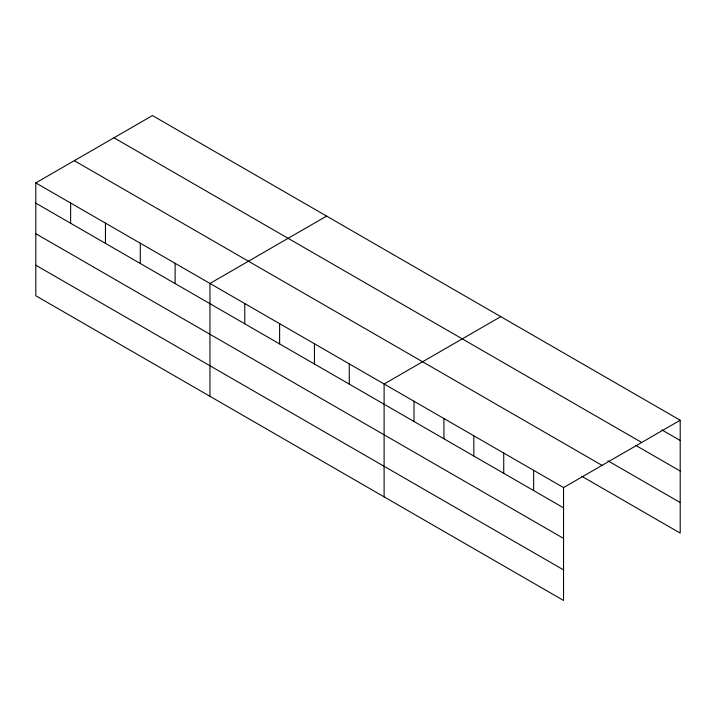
<?xml version="1.0" encoding="UTF-8"?>
<svg xmlns="http://www.w3.org/2000/svg" width="716" height="716" viewBox="0 0 716 716"><rect width="100%" height="100%" fill="white"/><g stroke="black" fill="none" stroke-linecap="round" stroke-linejoin="round"><path stroke-width="1.07" d="M35.8 182.902L563.537 487.587L563.537 600.447L35.8 295.762L35.8 182.902L152.463 115.553L680.2 420.238L680.2 533.098L581.804 476.292M326.612 216.098L209.958 283.447L209.958 396.306M500.77 316.642L384.107 384L384.107 496.859M563.537 487.587L680.2 420.238M661.87 429.895L680.2 440.474M113.96 137.776L641.706 442.461M635.826 445.424L680.2 471.038M607.848 460.764L680.2 502.534M74.294 160.679L602.04 465.364M35.8 203.147L563.537 507.832M35.8 233.711L563.537 538.396M35.8 265.197L563.537 569.882M533.635 470.322L533.635 490.567M503.733 453.058L503.733 473.303M473.822 435.793L473.822 456.038M443.92 418.529L443.92 438.765M414.009 401.264L414.009 421.5M349.274 363.889L349.274 384.125M314.449 343.778L314.449 364.014M279.616 323.668L279.616 343.913M244.782 303.557L244.782 323.802M175.125 263.336L175.125 283.581M140.291 243.234L140.291 263.47M105.458 223.124L105.458 243.359M70.633 203.013L70.633 223.249"/></g></svg>
